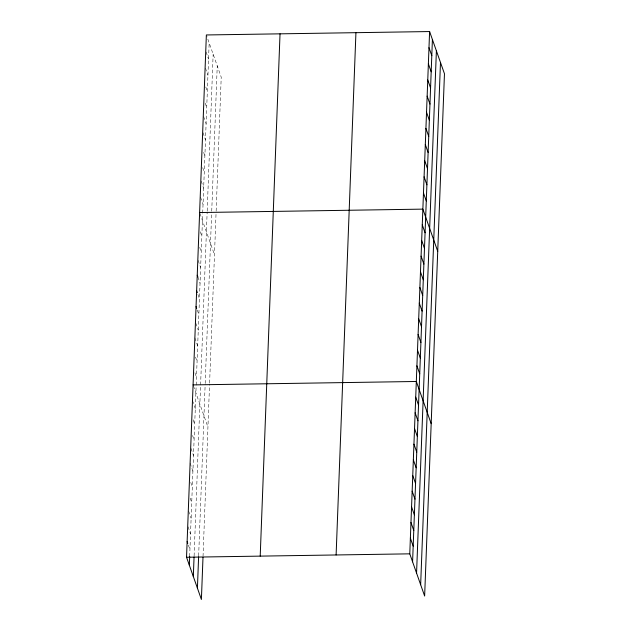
<?xml version="1.0" encoding="UTF-8"?>
<svg xmlns="http://www.w3.org/2000/svg" width="631" height="631" viewBox="0 0 631 631"><rect width="100%" height="100%" fill="white"/><g stroke="black" fill="none" stroke-linecap="round" stroke-linejoin="round"><path stroke-width="0.47" stroke-dasharray="3.15 2.37" d="M189.679 556.408L196.146 386.014M196.186 385.036L202.677 213.87M202.717 212.923L209.169 42.94M194.103 555.95L207.165 211.866M207.197 210.92L213.144 54.234M198.647 555.84L205.154 384.468M205.185 383.482L211.693 212.111M211.732 211.164L217.245 65.869M203.032 556.361L209.571 384.011M209.61 383.025L216.102 212.008M216.141 211.062L221.221 77.163L206.676 35.857M206.061 51.994L208.553 59.085M205.446 68.14L207.946 75.223M205.769 86.944L207.331 91.369M205.162 103.082L206.716 107.515M203.608 116.569L206.108 123.652M203.001 132.715L205.493 139.798M203.632 152.402L204.878 155.944M202.709 167.657L204.27 172.089M201.163 181.144L203.655 188.227M200.548 197.29L203.04 204.373M199.932 213.428L214.485 254.743M200.272 231.758L201.833 236.183M199.68 247.423L201.242 251.856M198.15 260.437L200.642 267.52M197.866 276.993L200.051 283.193M197.897 294.432L199.451 298.857M197.298 310.097L198.86 314.53M195.768 323.111L198.268 330.194M194.861 337.893L197.669 345.867M195.515 357.107L197.077 361.531M194.924 372.771L196.478 377.204M193.394 385.786L207.938 427.1M192.487 400.567L195.294 408.541M193.133 419.781L194.695 424.206M192.542 435.445L194.103 439.878M191.012 448.46L193.504 455.543M190.105 463.241L192.912 471.215M190.759 482.455L192.321 486.88M190.16 498.119L191.721 502.552M188.63 511.134L191.13 518.217M188.038 526.798L190.53 533.889M188.377 545.129L189.939 549.554"/><path stroke-width="0.95" d="M202.993 557.339L201.399 599.45L186.539 557.252L206.361 34.965L429.601 31.55L444.461 73.748L424.639 596.035L409.779 553.837L429.601 31.55M189.339 565.226L189.679 556.408M193.323 576.521L194.064 556.936M197.416 588.155L198.607 556.818M260.209 556.124L280.03 33.837M336.11 554.964L355.931 32.678M412.587 561.803L432.409 39.524M416.563 573.098L436.392 50.819M420.656 584.74L440.485 62.453M199.625 212.544L422.865 209.129L437.725 251.327M193.078 384.902L416.318 381.479L431.178 423.677M186.539 557.252L409.779 553.837M428.993 47.696L431.801 55.662M428.378 63.834L431.186 71.808M427.763 79.979L430.571 87.954M427.155 96.125L429.963 104.091M426.54 112.263L429.348 120.237M425.925 128.409L428.733 136.383M425.318 144.554L428.118 152.521M424.702 160.7L427.51 168.666M424.087 176.838L426.895 184.812M423.472 192.983L426.28 200.958M422.265 224.794L425.073 232.768M421.674 240.466L424.482 248.433M421.082 256.131L423.882 264.105M420.483 271.803L423.291 279.77M419.891 287.468L422.699 295.442M419.292 303.14L422.1 311.107M418.7 318.805L421.508 326.779M418.101 334.477L420.909 342.444M417.509 350.142L420.317 358.116M416.917 365.814L419.725 373.781M415.726 397.151L418.534 405.118M415.127 412.816L417.935 420.79M414.535 428.488L417.343 436.455M413.944 444.153L416.744 452.127M413.344 459.825L416.152 467.792M412.753 475.49L415.561 483.464M412.153 491.163L414.961 499.129M411.562 506.827L414.37 514.801M410.97 522.5L413.77 530.466M410.371 538.164L413.179 546.138M197.243 275.219L197.866 276.993M196.651 290.891L197.274 292.658M196.052 306.556L196.675 308.33M187.131 541.587L187.754 543.354"/></g></svg>
